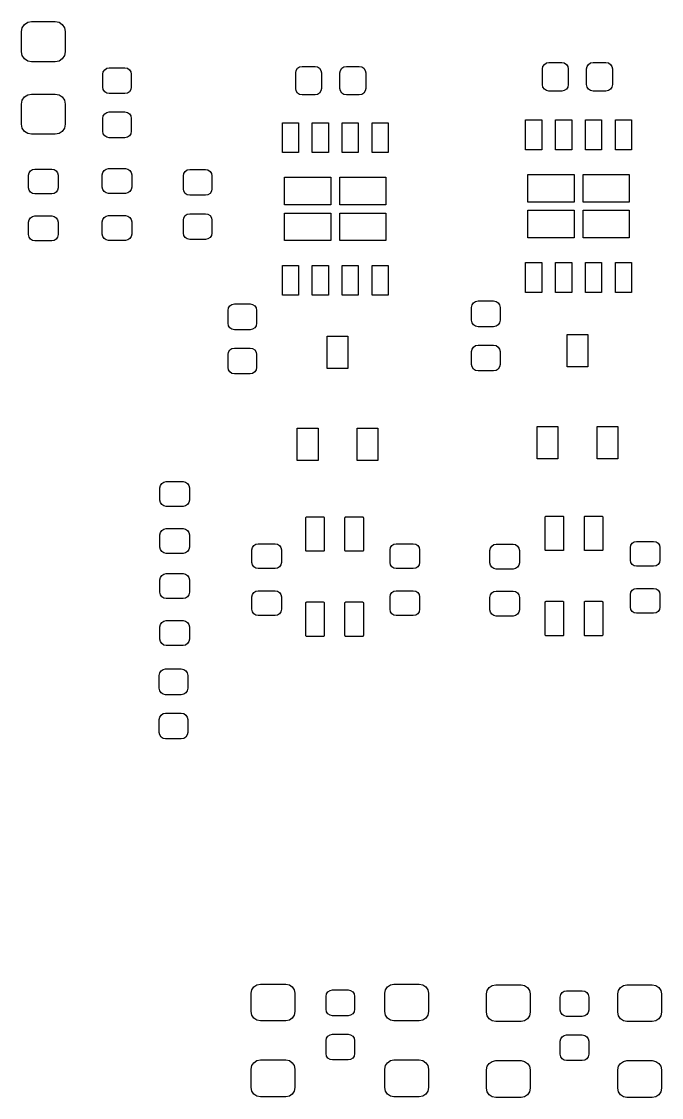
# Model space of a CAD drawing. Extents: x 107.2 to 183.3, y -143.6 to -86.3.
# Drawn here: x 108.67 to 122.58, y -113.75 to -90.38 of the extents above; entities that cross this region are included whole.
import ezdxf

# ---------------------------------------------------------------- set-up
doc = ezdxf.new("R2010")
doc.units = 0
doc.layers.add('BLACK', color=7, linetype='CONTINUOUS')

msp = doc.modelspace()

# ---------------------------------------------------------------- linework, layer by layer
at = {"layer": 'BLACK', "linetype": 'CONTINUOUS'}
for p, q in [((108.692, -90.51), (108.739, -90.4391)), ((108.739, -90.4391), (108.81, -90.3917)), ((108.81, -90.3917), (108.894, -90.375)), ((108.894, -90.375), (109.406, -90.375)), ((109.406, -90.375), (109.49, -90.3917)), ((109.49, -90.3917), (109.561, -90.4391)), ((109.561, -90.4391), (109.608, -90.51)), ((108.675, -90.5938), (108.692, -90.51)), ((108.675, -91.0312), (108.675, -90.5938)), ((109.608, -90.51), (109.625, -90.5938)), ((109.625, -90.5938), (109.625, -91.0312)), ((108.692, -91.115), (108.675, -91.0312)), ((108.739, -91.1859), (108.692, -91.115)), ((109.608, -91.115), (109.561, -91.1859)), ((109.625, -91.0312), (109.608, -91.115)), ((108.81, -91.2333), (108.739, -91.1859)), ((108.894, -91.25), (108.81, -91.2333)), ((109.406, -91.25), (108.894, -91.25)), ((109.49, -91.2333), (109.406, -91.25)), ((109.561, -91.1859), (109.49, -91.2333)), ((110.481, -91.421), (110.526, -91.3907)), ((110.526, -91.3907), (110.58, -91.38)), ((110.58, -91.38), (110.92, -91.38)), ((110.92, -91.38), (110.974, -91.3907)), ((110.974, -91.3907), (111.019, -91.421)), ((114.641, -91.4364), (114.671, -91.391)), ((114.671, -91.391), (114.716, -91.3607)), ((114.716, -91.3607), (114.77, -91.35)), ((114.77, -91.35), (115.05, -91.35)), ((115.05, -91.35), (115.104, -91.3607)), ((115.104, -91.3607), (115.149, -91.391)), ((115.149, -91.391), (115.179, -91.4364)), ((115.601, -91.4364), (115.631, -91.391)), ((115.631, -91.391), (115.676, -91.3607)), ((115.676, -91.3607), (115.73, -91.35)), ((115.73, -91.35), (116.01, -91.35)), ((116.01, -91.35), (116.064, -91.3607)), ((116.064, -91.3607), (116.109, -91.391)), ((116.109, -91.391), (116.139, -91.4364)), ((119.99, -91.405), (120.001, -91.3514)), ((120.001, -91.3514), (120.031, -91.306)), ((120.031, -91.306), (120.076, -91.2757)), ((120.076, -91.2757), (120.13, -91.265)), ((120.13, -91.265), (120.41, -91.265)), ((120.41, -91.265), (120.464, -91.2757)), ((120.464, -91.2757), (120.509, -91.306)), ((120.509, -91.306), (120.539, -91.3514)), ((120.539, -91.3514), (120.55, -91.405)), ((120.95, -91.405), (120.961, -91.3514)), ((120.961, -91.3514), (120.991, -91.306)), ((120.991, -91.306), (121.036, -91.2757)), ((121.036, -91.2757), (121.09, -91.265)), ((121.09, -91.265), (121.37, -91.265)), ((121.37, -91.265), (121.424, -91.2757)), ((121.424, -91.2757), (121.469, -91.306)), ((121.469, -91.306), (121.499, -91.3514)), ((121.499, -91.3514), (121.51, -91.405)), ((110.44, -91.52), (110.451, -91.4664)), ((110.44, -91.8), (110.44, -91.52)), ((110.451, -91.4664), (110.481, -91.421)), ((111.019, -91.421), (111.049, -91.4664)), ((111.049, -91.4664), (111.06, -91.52)), ((111.06, -91.52), (111.06, -91.8)), ((114.63, -91.49), (114.641, -91.4364)), ((114.63, -91.83), (114.63, -91.49)), ((115.179, -91.4364), (115.19, -91.49)), ((115.19, -91.49), (115.19, -91.83)), ((115.59, -91.49), (115.601, -91.4364)), ((115.59, -91.83), (115.59, -91.49)), ((116.139, -91.4364), (116.15, -91.49)), ((116.15, -91.49), (116.15, -91.83)), ((119.99, -91.745), (119.99, -91.405)), ((120.55, -91.405), (120.55, -91.745)), ((120.95, -91.745), (120.95, -91.405)), ((121.51, -91.405), (121.51, -91.745)), ((110.451, -91.8536), (110.44, -91.8)), ((110.481, -91.899), (110.451, -91.8536)), ((111.049, -91.8536), (111.019, -91.899)), ((111.06, -91.8), (111.049, -91.8536)), ((114.641, -91.8836), (114.63, -91.83)), ((115.19, -91.83), (115.179, -91.8836)), ((115.601, -91.8836), (115.59, -91.83)), ((116.15, -91.83), (116.139, -91.8836)), ((120.001, -91.7986), (119.99, -91.745)), ((120.031, -91.844), (120.001, -91.7986)), ((120.076, -91.8743), (120.031, -91.844)), ((120.509, -91.844), (120.464, -91.8743)), ((120.539, -91.7986), (120.509, -91.844)), ((120.55, -91.745), (120.539, -91.7986)), ((120.961, -91.7986), (120.95, -91.745)), ((120.991, -91.844), (120.961, -91.7986)), ((121.036, -91.8743), (120.991, -91.844)), ((121.469, -91.844), (121.424, -91.8743)), ((121.499, -91.7986), (121.469, -91.844)), ((121.51, -91.745), (121.499, -91.7986)), ((108.675, -92.1688), (108.692, -92.085)), ((108.692, -92.085), (108.739, -92.0141)), ((108.739, -92.0141), (108.81, -91.9667)), ((108.81, -91.9667), (108.894, -91.95)), ((108.894, -91.95), (109.406, -91.95)), ((109.406, -91.95), (109.49, -91.9667)), ((109.49, -91.9667), (109.561, -92.0141)), ((109.561, -92.0141), (109.608, -92.085)), ((109.608, -92.085), (109.625, -92.1688)), ((110.526, -91.9293), (110.481, -91.899)), ((110.58, -91.94), (110.526, -91.9293)), ((110.92, -91.94), (110.58, -91.94)), ((110.974, -91.9293), (110.92, -91.94)), ((111.019, -91.899), (110.974, -91.9293)), ((114.671, -91.929), (114.641, -91.8836)), ((114.716, -91.9593), (114.671, -91.929)), ((114.77, -91.97), (114.716, -91.9593)), ((115.05, -91.97), (114.77, -91.97)), ((115.104, -91.9593), (115.05, -91.97)), ((115.149, -91.929), (115.104, -91.9593)), ((115.179, -91.8836), (115.149, -91.929)), ((115.631, -91.929), (115.601, -91.8836)), ((115.676, -91.9593), (115.631, -91.929)), ((115.73, -91.97), (115.676, -91.9593)), ((116.01, -91.97), (115.73, -91.97)), ((116.064, -91.9593), (116.01, -91.97)), ((116.109, -91.929), (116.064, -91.9593)), ((116.139, -91.8836), (116.109, -91.929)), ((120.13, -91.885), (120.076, -91.8743)), ((120.41, -91.885), (120.13, -91.885)), ((120.464, -91.8743), (120.41, -91.885)), ((121.09, -91.885), (121.036, -91.8743)), ((121.37, -91.885), (121.09, -91.885)), ((121.424, -91.8743), (121.37, -91.885)), ((108.675, -92.6063), (108.675, -92.1688)), ((109.625, -92.1688), (109.625, -92.6063)), ((110.44, -92.48), (110.451, -92.4264)), ((110.44, -92.76), (110.44, -92.48)), ((110.451, -92.4264), (110.481, -92.381)), ((110.481, -92.381), (110.526, -92.3507)), ((110.526, -92.3507), (110.58, -92.34)), ((110.58, -92.34), (110.92, -92.34)), ((110.92, -92.34), (110.974, -92.3507)), ((110.974, -92.3507), (111.019, -92.381)), ((111.019, -92.381), (111.049, -92.4264)), ((111.049, -92.4264), (111.06, -92.48)), ((111.06, -92.48), (111.06, -92.76)), ((119.625, -93.1625), (119.625, -92.5125)), ((119.625, -92.5125), (119.975, -92.5125)), ((119.975, -92.5125), (119.975, -93.1625)), ((120.275, -93.1625), (120.275, -92.5125)), ((120.275, -92.5125), (120.625, -92.5125)), ((120.625, -92.5125), (120.625, -93.1625)), ((120.925, -93.1625), (120.925, -92.5125)), ((120.925, -92.5125), (121.275, -92.5125)), ((121.275, -92.5125), (121.275, -93.1625)), ((121.575, -93.1625), (121.575, -92.5125)), ((121.575, -92.5125), (121.925, -92.5125)), ((121.925, -92.5125), (121.925, -93.1625)), ((108.692, -92.69), (108.675, -92.6063)), ((108.739, -92.7609), (108.692, -92.69)), ((108.81, -92.8083), (108.739, -92.7609)), ((109.561, -92.7609), (109.49, -92.8083)), ((109.608, -92.69), (109.561, -92.7609)), ((109.625, -92.6063), (109.608, -92.69)), ((110.451, -92.8136), (110.44, -92.76)), ((111.06, -92.76), (111.049, -92.8136)), ((114.34, -93.2225), (114.34, -92.5725)), ((114.34, -92.5725), (114.69, -92.5725)), ((114.69, -92.5725), (114.69, -93.2225)), ((114.99, -93.2225), (114.99, -92.5725)), ((114.99, -92.5725), (115.34, -92.5725)), ((115.34, -92.5725), (115.34, -93.2225)), ((115.64, -93.2225), (115.64, -92.5725)), ((115.64, -92.5725), (115.99, -92.5725)), ((115.99, -92.5725), (115.99, -93.2225)), ((116.29, -93.2225), (116.29, -92.5725)), ((116.29, -92.5725), (116.64, -92.5725)), ((116.64, -92.5725), (116.64, -93.2225)), ((108.894, -92.825), (108.81, -92.8083)), ((109.406, -92.825), (108.894, -92.825)), ((109.49, -92.8083), (109.406, -92.825)), ((110.481, -92.859), (110.451, -92.8136)), ((110.526, -92.8893), (110.481, -92.859)), ((110.58, -92.9), (110.526, -92.8893)), ((110.92, -92.9), (110.58, -92.9)), ((110.974, -92.8893), (110.92, -92.9)), ((111.019, -92.859), (110.974, -92.8893)), ((111.049, -92.8136), (111.019, -92.859)), ((114.69, -93.2225), (114.34, -93.2225)), ((115.34, -93.2225), (114.99, -93.2225)), ((115.99, -93.2225), (115.64, -93.2225)), ((116.64, -93.2225), (116.29, -93.2225)), ((119.975, -93.1625), (119.625, -93.1625)), ((120.625, -93.1625), (120.275, -93.1625)), ((121.275, -93.1625), (120.925, -93.1625)), ((121.925, -93.1625), (121.575, -93.1625)), ((108.83, -93.715), (108.84, -93.6633)), ((108.83, -93.985), (108.83, -93.715)), ((108.84, -93.6633), (108.87, -93.6195)), ((108.87, -93.6195), (108.913, -93.5903)), ((108.913, -93.5903), (108.965, -93.58)), ((108.965, -93.58), (109.335, -93.58)), ((109.335, -93.58), (109.387, -93.5903)), ((109.387, -93.5903), (109.43, -93.6195)), ((109.43, -93.6195), (109.46, -93.6633)), ((109.46, -93.6633), (109.47, -93.715)), ((109.47, -93.715), (109.47, -93.985)), ((110.43, -93.705), (110.44, -93.6533)), ((110.43, -93.975), (110.43, -93.705)), ((110.44, -93.6533), (110.47, -93.6095)), ((110.47, -93.6095), (110.513, -93.5803)), ((110.513, -93.5803), (110.565, -93.57)), ((110.565, -93.57), (110.935, -93.57)), ((110.935, -93.57), (110.987, -93.5803)), ((110.987, -93.5803), (111.03, -93.6095)), ((111.03, -93.6095), (111.06, -93.6533)), ((111.06, -93.6533), (111.07, -93.705)), ((111.07, -93.705), (111.07, -93.975)), ((112.19, -93.73), (112.201, -93.6764)), ((112.19, -94.01), (112.19, -93.73)), ((112.201, -93.6764), (112.231, -93.631)), ((112.231, -93.631), (112.276, -93.6007)), ((112.276, -93.6007), (112.33, -93.59)), ((112.33, -93.59), (112.67, -93.59)), ((112.67, -93.59), (112.724, -93.6007)), ((112.724, -93.6007), (112.769, -93.631)), ((112.769, -93.631), (112.799, -93.6764)), ((112.799, -93.6764), (112.81, -93.73)), ((112.81, -93.73), (112.81, -94.01)), ((119.675, -94.3), (119.675, -93.7)), ((119.675, -93.7), (120.675, -93.7)), ((120.675, -93.7), (120.675, -94.3)), ((120.875, -94.3), (120.875, -93.7)), ((120.875, -93.7), (121.875, -93.7)), ((121.875, -93.7), (121.875, -94.3)), ((114.39, -94.36), (114.39, -93.76)), ((114.39, -93.76), (115.39, -93.76)), ((115.39, -93.76), (115.39, -94.36)), ((115.59, -94.36), (115.59, -93.76)), ((115.59, -93.76), (116.59, -93.76)), ((116.59, -93.76), (116.59, -94.36)), ((108.84, -94.0367), (108.83, -93.985)), ((108.87, -94.0805), (108.84, -94.0367)), ((108.913, -94.1097), (108.87, -94.0805)), ((108.965, -94.12), (108.913, -94.1097)), ((109.335, -94.12), (108.965, -94.12)), ((109.387, -94.1097), (109.335, -94.12)), ((109.43, -94.0805), (109.387, -94.1097)), ((109.46, -94.0367), (109.43, -94.0805)), ((109.47, -93.985), (109.46, -94.0367)), ((110.44, -94.0267), (110.43, -93.975)), ((110.47, -94.0705), (110.44, -94.0267)), ((110.513, -94.0997), (110.47, -94.0705)), ((110.565, -94.11), (110.513, -94.0997)), ((110.935, -94.11), (110.565, -94.11)), ((110.987, -94.0997), (110.935, -94.11)), ((111.03, -94.0705), (110.987, -94.0997)), ((111.06, -94.0267), (111.03, -94.0705)), ((111.07, -93.975), (111.06, -94.0267)), ((112.201, -94.0636), (112.19, -94.01)), ((112.231, -94.109), (112.201, -94.0636)), ((112.276, -94.1393), (112.231, -94.109)), ((112.33, -94.15), (112.276, -94.1393)), ((112.67, -94.15), (112.33, -94.15)), ((112.724, -94.1393), (112.67, -94.15)), ((112.769, -94.109), (112.724, -94.1393)), ((112.799, -94.0636), (112.769, -94.109)), ((112.81, -94.01), (112.799, -94.0636)), ((115.39, -94.36), (114.39, -94.36)), ((116.59, -94.36), (115.59, -94.36)), ((120.675, -94.3), (119.675, -94.3)), ((121.875, -94.3), (120.875, -94.3)), ((108.84, -94.6833), (108.87, -94.6395)), ((108.87, -94.6395), (108.913, -94.6103)), ((108.913, -94.6103), (108.965, -94.6)), ((108.965, -94.6), (109.335, -94.6)), ((109.335, -94.6), (109.387, -94.6103)), ((109.387, -94.6103), (109.43, -94.6395)), ((109.43, -94.6395), (109.46, -94.6833)), ((110.44, -94.6733), (110.47, -94.6295)), ((110.47, -94.6295), (110.513, -94.6003)), ((110.513, -94.6003), (110.565, -94.59)), ((110.565, -94.59), (110.935, -94.59)), ((110.935, -94.59), (110.987, -94.6003)), ((110.987, -94.6003), (111.03, -94.6295)), ((111.03, -94.6295), (111.06, -94.6733)), ((112.19, -94.69), (112.201, -94.6364)), ((112.201, -94.6364), (112.231, -94.591)), ((112.231, -94.591), (112.276, -94.5607)), ((112.276, -94.5607), (112.33, -94.55)), ((112.33, -94.55), (112.67, -94.55)), ((112.67, -94.55), (112.724, -94.5607)), ((112.724, -94.5607), (112.769, -94.591)), ((112.769, -94.591), (112.799, -94.6364)), ((112.799, -94.6364), (112.81, -94.69)), ((114.39, -95.135), (114.39, -94.535)), ((114.39, -94.535), (115.39, -94.535)), ((115.39, -94.535), (115.39, -95.135)), ((115.59, -95.135), (115.59, -94.535)), ((115.59, -94.535), (116.59, -94.535)), ((116.59, -94.535), (116.59, -95.135)), ((119.675, -95.075), (119.675, -94.475)), ((119.675, -94.475), (120.675, -94.475)), ((120.675, -94.475), (120.675, -95.075)), ((120.875, -95.075), (120.875, -94.475)), ((120.875, -94.475), (121.875, -94.475)), ((121.875, -94.475), (121.875, -95.075)), ((108.83, -94.735), (108.84, -94.6833)), ((108.83, -95.005), (108.83, -94.735)), ((109.46, -94.6833), (109.47, -94.735)), ((109.47, -94.735), (109.47, -95.005)), ((110.43, -94.725), (110.44, -94.6733)), ((110.43, -94.995), (110.43, -94.725)), ((111.06, -94.6733), (111.07, -94.725)), ((111.07, -94.725), (111.07, -94.995)), ((112.19, -94.97), (112.19, -94.69)), ((112.81, -94.69), (112.81, -94.97)), ((108.84, -95.0567), (108.83, -95.005)), ((108.87, -95.1005), (108.84, -95.0567)), ((108.913, -95.1297), (108.87, -95.1005)), ((108.965, -95.14), (108.913, -95.1297)), ((109.387, -95.1297), (109.335, -95.14)), ((109.43, -95.1005), (109.387, -95.1297)), ((109.46, -95.0567), (109.43, -95.1005)), ((109.47, -95.005), (109.46, -95.0567)), ((110.44, -95.0467), (110.43, -94.995)), ((110.47, -95.0905), (110.44, -95.0467)), ((110.513, -95.1197), (110.47, -95.0905)), ((110.565, -95.13), (110.513, -95.1197)), ((110.935, -95.13), (110.565, -95.13)), ((110.987, -95.1197), (110.935, -95.13)), ((111.03, -95.0905), (110.987, -95.1197)), ((111.06, -95.0467), (111.03, -95.0905)), ((111.07, -94.995), (111.06, -95.0467)), ((112.201, -95.0236), (112.19, -94.97)), ((112.231, -95.069), (112.201, -95.0236)), ((112.276, -95.0993), (112.231, -95.069)), ((112.33, -95.11), (112.276, -95.0993)), ((112.67, -95.11), (112.33, -95.11)), ((112.724, -95.0993), (112.67, -95.11)), ((112.769, -95.069), (112.724, -95.0993)), ((112.799, -95.0236), (112.769, -95.069)), ((112.81, -94.97), (112.799, -95.0236)), ((115.39, -95.135), (114.39, -95.135)), ((116.59, -95.135), (115.59, -95.135)), ((120.675, -95.075), (119.675, -95.075)), ((121.875, -95.075), (120.875, -95.075)), ((109.335, -95.14), (108.965, -95.14)), ((114.34, -96.3225), (114.34, -95.6725)), ((114.34, -95.6725), (114.69, -95.6725)), ((114.69, -95.6725), (114.69, -96.3225)), ((114.99, -96.3225), (114.99, -95.6725)), ((114.99, -95.6725), (115.34, -95.6725)), ((115.34, -95.6725), (115.34, -96.3225)), ((115.64, -96.3225), (115.64, -95.6725)), ((115.64, -95.6725), (115.99, -95.6725)), ((115.99, -95.6725), (115.99, -96.3225)), ((116.29, -96.3225), (116.29, -95.6725)), ((116.29, -95.6725), (116.64, -95.6725)), ((116.64, -95.6725), (116.64, -96.3225)), ((119.625, -96.2625), (119.625, -95.6125)), ((119.625, -95.6125), (119.975, -95.6125)), ((119.975, -95.6125), (119.975, -96.2625)), ((120.275, -96.2625), (120.275, -95.6125)), ((120.275, -95.6125), (120.625, -95.6125)), ((120.625, -95.6125), (120.625, -96.2625)), ((120.925, -96.2625), (120.925, -95.6125)), ((120.925, -95.6125), (121.275, -95.6125)), ((121.275, -95.6125), (121.275, -96.2625)), ((121.575, -96.2625), (121.575, -95.6125)), ((121.575, -95.6125), (121.925, -95.6125)), ((121.925, -95.6125), (121.925, -96.2625)), ((119.975, -96.2625), (119.625, -96.2625)), ((120.625, -96.2625), (120.275, -96.2625)), ((121.275, -96.2625), (120.925, -96.2625)), ((121.925, -96.2625), (121.575, -96.2625)), ((113.201, -96.551), (113.246, -96.5207)), ((113.246, -96.5207), (113.3, -96.51)), ((113.3, -96.51), (113.64, -96.51)), ((113.64, -96.51), (113.694, -96.5207)), ((113.694, -96.5207), (113.739, -96.551)), ((114.69, -96.3225), (114.34, -96.3225)), ((115.34, -96.3225), (114.99, -96.3225)), ((115.99, -96.3225), (115.64, -96.3225)), ((116.64, -96.3225), (116.29, -96.3225)), ((118.45, -96.585), (118.461, -96.5314)), ((118.461, -96.5314), (118.491, -96.486)), ((118.491, -96.486), (118.536, -96.4557)), ((118.536, -96.4557), (118.59, -96.445)), ((118.59, -96.445), (118.93, -96.445)), ((118.93, -96.445), (118.984, -96.4557)), ((118.984, -96.4557), (119.029, -96.486)), ((119.029, -96.486), (119.059, -96.5314)), ((119.059, -96.5314), (119.07, -96.585)), ((113.16, -96.65), (113.171, -96.5964)), ((113.16, -96.93), (113.16, -96.65)), ((113.171, -96.5964), (113.201, -96.551)), ((113.739, -96.551), (113.769, -96.5964)), ((113.769, -96.5964), (113.78, -96.65)), ((113.78, -96.65), (113.78, -96.93)), ((118.45, -96.865), (118.45, -96.585)), ((119.07, -96.585), (119.07, -96.865)), ((113.171, -96.9836), (113.16, -96.93)), ((113.201, -97.029), (113.171, -96.9836)), ((113.769, -96.9836), (113.739, -97.029)), ((113.78, -96.93), (113.769, -96.9836)), ((118.461, -96.9186), (118.45, -96.865)), ((118.491, -96.964), (118.461, -96.9186)), ((118.536, -96.9943), (118.491, -96.964)), ((118.59, -97.005), (118.536, -96.9943)), ((118.93, -97.005), (118.59, -97.005)), ((118.984, -96.9943), (118.93, -97.005)), ((119.029, -96.964), (118.984, -96.9943)), ((119.059, -96.9186), (119.029, -96.964)), ((119.07, -96.865), (119.059, -96.9186)), ((113.246, -97.0593), (113.201, -97.029)), ((113.3, -97.07), (113.246, -97.0593)), ((113.64, -97.07), (113.3, -97.07)), ((113.694, -97.0593), (113.64, -97.07)), ((113.739, -97.029), (113.694, -97.0593)), ((115.315, -97.91), (115.315, -97.21)), ((115.315, -97.21), (115.765, -97.21)), ((115.765, -97.21), (115.765, -97.91)), ((120.525, -97.875), (120.525, -97.175)), ((120.525, -97.175), (120.975, -97.175)), ((120.975, -97.175), (120.975, -97.875)), ((113.246, -97.4807), (113.3, -97.47)), ((113.3, -97.47), (113.64, -97.47)), ((113.64, -97.47), (113.694, -97.4807)), ((118.461, -97.4914), (118.491, -97.446)), ((118.491, -97.446), (118.536, -97.4157)), ((118.536, -97.4157), (118.59, -97.405)), ((118.59, -97.405), (118.93, -97.405)), ((118.93, -97.405), (118.984, -97.4157)), ((118.984, -97.4157), (119.029, -97.446)), ((119.029, -97.446), (119.059, -97.4914)), ((113.16, -97.61), (113.171, -97.5564)), ((113.16, -97.89), (113.16, -97.61)), ((113.171, -97.5564), (113.201, -97.511)), ((113.201, -97.511), (113.246, -97.4807)), ((113.694, -97.4807), (113.739, -97.511)), ((113.739, -97.511), (113.769, -97.5564)), ((113.769, -97.5564), (113.78, -97.61)), ((113.78, -97.61), (113.78, -97.89)), ((118.45, -97.545), (118.461, -97.4914)), ((118.45, -97.825), (118.45, -97.545)), ((119.059, -97.4914), (119.07, -97.545)), ((119.07, -97.545), (119.07, -97.825)), ((113.171, -97.9436), (113.16, -97.89)), ((113.78, -97.89), (113.769, -97.9436)), ((115.765, -97.91), (115.315, -97.91)), ((118.461, -97.8786), (118.45, -97.825)), ((118.491, -97.924), (118.461, -97.8786)), ((118.536, -97.9543), (118.491, -97.924)), ((119.029, -97.924), (118.984, -97.9543)), ((119.059, -97.8786), (119.029, -97.924)), ((119.07, -97.825), (119.059, -97.8786)), ((120.975, -97.875), (120.525, -97.875)), ((113.201, -97.989), (113.171, -97.9436)), ((113.246, -98.0193), (113.201, -97.989)), ((113.3, -98.03), (113.246, -98.0193)), ((113.64, -98.03), (113.3, -98.03)), ((113.694, -98.0193), (113.64, -98.03)), ((113.739, -97.989), (113.694, -98.0193)), ((113.769, -97.9436), (113.739, -97.989)), ((118.59, -97.965), (118.536, -97.9543)), ((118.93, -97.965), (118.59, -97.965)), ((118.984, -97.9543), (118.93, -97.965)), ((114.665, -99.91), (114.665, -99.21)), ((114.665, -99.21), (115.115, -99.21)), ((115.115, -99.21), (115.115, -99.91)), ((115.965, -99.91), (115.965, -99.21)), ((115.965, -99.21), (116.415, -99.21)), ((116.415, -99.21), (116.415, -99.91)), ((119.875, -99.875), (119.875, -99.175)), ((119.875, -99.175), (120.325, -99.175)), ((120.325, -99.175), (120.325, -99.875)), ((121.175, -99.875), (121.175, -99.175)), ((121.175, -99.175), (121.625, -99.175)), ((121.625, -99.175), (121.625, -99.875)), ((115.115, -99.91), (114.665, -99.91)), ((116.415, -99.91), (115.965, -99.91)), ((120.325, -99.875), (119.875, -99.875)), ((121.625, -99.875), (121.175, -99.875)), ((111.68, -100.505), (111.69, -100.453)), ((111.68, -100.775), (111.68, -100.505)), ((111.69, -100.453), (111.72, -100.41)), ((111.72, -100.41), (111.763, -100.38)), ((111.763, -100.38), (111.815, -100.37)), ((111.815, -100.37), (112.185, -100.37)), ((112.185, -100.37), (112.237, -100.38)), ((112.237, -100.38), (112.28, -100.41)), ((112.28, -100.41), (112.31, -100.453)), ((112.31, -100.453), (112.32, -100.505)), ((112.32, -100.505), (112.32, -100.775)), ((111.69, -100.827), (111.68, -100.775)), ((111.72, -100.87), (111.69, -100.827)), ((111.763, -100.9), (111.72, -100.87)), ((111.815, -100.91), (111.763, -100.9)), ((112.185, -100.91), (111.815, -100.91)), ((112.237, -100.9), (112.185, -100.91)), ((112.28, -100.87), (112.237, -100.9)), ((112.31, -100.827), (112.28, -100.87)), ((112.32, -100.775), (112.31, -100.827)), ((114.85, -101.155), (114.852, -101.147)), ((114.85, -101.865), (114.85, -101.155)), ((114.852, -101.147), (114.856, -101.141)), ((114.856, -101.141), (114.862, -101.137)), ((114.862, -101.137), (114.87, -101.135)), ((114.87, -101.135), (115.23, -101.135)), ((115.23, -101.135), (115.238, -101.137)), ((115.238, -101.137), (115.244, -101.141)), ((115.244, -101.141), (115.248, -101.147)), ((115.248, -101.147), (115.25, -101.155)), ((115.25, -101.155), (115.25, -101.865)), ((115.7, -101.155), (115.702, -101.147)), ((115.7, -101.865), (115.7, -101.155)), ((115.702, -101.147), (115.706, -101.141)), ((115.706, -101.141), (115.712, -101.137)), ((115.712, -101.137), (115.72, -101.135)), ((115.72, -101.135), (116.08, -101.135)), ((116.08, -101.135), (116.088, -101.137)), ((116.088, -101.137), (116.094, -101.141)), ((116.094, -101.141), (116.098, -101.147)), ((116.098, -101.147), (116.1, -101.155)), ((116.1, -101.155), (116.1, -101.865)), ((120.05, -101.14), (120.052, -101.132)), ((120.05, -101.85), (120.05, -101.14)), ((120.052, -101.132), (120.056, -101.126)), ((120.056, -101.126), (120.062, -101.122)), ((120.062, -101.122), (120.07, -101.12)), ((120.07, -101.12), (120.43, -101.12)), ((120.43, -101.12), (120.438, -101.122)), ((120.438, -101.122), (120.444, -101.126)), ((120.444, -101.126), (120.448, -101.132)), ((120.448, -101.132), (120.45, -101.14)), ((120.45, -101.14), (120.45, -101.85)), ((120.9, -101.14), (120.902, -101.132)), ((120.9, -101.85), (120.9, -101.14)), ((120.902, -101.132), (120.906, -101.126)), ((120.906, -101.126), (120.912, -101.122)), ((120.912, -101.122), (120.92, -101.12)), ((120.92, -101.12), (121.28, -101.12)), ((121.28, -101.12), (121.288, -101.122)), ((121.288, -101.122), (121.294, -101.126)), ((121.294, -101.126), (121.298, -101.132)), ((121.298, -101.132), (121.3, -101.14)), ((121.3, -101.14), (121.3, -101.85)), ((111.69, -101.473), (111.72, -101.43)), ((111.72, -101.43), (111.763, -101.4)), ((111.763, -101.4), (111.815, -101.39)), ((111.815, -101.39), (112.185, -101.39)), ((112.185, -101.39), (112.237, -101.4)), ((112.237, -101.4), (112.28, -101.43)), ((112.28, -101.43), (112.31, -101.473)), ((111.68, -101.525), (111.69, -101.473)), ((111.68, -101.795), (111.68, -101.525)), ((112.31, -101.473), (112.32, -101.525)), ((112.32, -101.525), (112.32, -101.795)), ((121.94, -101.71), (121.983, -101.68)), ((121.983, -101.68), (122.035, -101.67)), ((122.035, -101.67), (122.405, -101.67)), ((122.405, -101.67), (122.457, -101.68)), ((122.457, -101.68), (122.5, -101.71)), ((111.69, -101.847), (111.68, -101.795)), ((111.72, -101.89), (111.69, -101.847)), ((111.763, -101.92), (111.72, -101.89)), ((112.28, -101.89), (112.237, -101.92)), ((112.31, -101.847), (112.28, -101.89)), ((112.32, -101.795), (112.31, -101.847)), ((113.68, -101.855), (113.69, -101.803)), ((113.68, -102.125), (113.68, -101.855)), ((113.69, -101.803), (113.72, -101.76)), ((113.72, -101.76), (113.763, -101.73)), ((113.763, -101.73), (113.815, -101.72)), ((113.815, -101.72), (114.185, -101.72)), ((114.185, -101.72), (114.237, -101.73)), ((114.237, -101.73), (114.28, -101.76)), ((114.28, -101.76), (114.31, -101.803)), ((114.31, -101.803), (114.32, -101.855)), ((114.32, -101.855), (114.32, -102.125)), ((114.852, -101.873), (114.85, -101.865)), ((114.856, -101.879), (114.852, -101.873)), ((114.862, -101.883), (114.856, -101.879)), ((114.87, -101.885), (114.862, -101.883)), ((115.23, -101.885), (114.87, -101.885)), ((115.238, -101.883), (115.23, -101.885)), ((115.244, -101.879), (115.238, -101.883)), ((115.248, -101.873), (115.244, -101.879)), ((115.25, -101.865), (115.248, -101.873)), ((115.702, -101.873), (115.7, -101.865)), ((115.706, -101.879), (115.702, -101.873)), ((115.712, -101.883), (115.706, -101.879)), ((115.72, -101.885), (115.712, -101.883)), ((116.08, -101.885), (115.72, -101.885)), ((116.088, -101.883), (116.08, -101.885)), ((116.094, -101.879), (116.088, -101.883)), ((116.098, -101.873), (116.094, -101.879)), ((116.1, -101.865), (116.098, -101.873)), ((116.68, -101.855), (116.69, -101.803)), ((116.68, -102.125), (116.68, -101.855)), ((116.69, -101.803), (116.72, -101.76)), ((116.72, -101.76), (116.763, -101.73)), ((116.763, -101.73), (116.815, -101.72)), ((116.815, -101.72), (117.185, -101.72)), ((117.185, -101.72), (117.237, -101.73)), ((117.237, -101.73), (117.28, -101.76)), ((117.28, -101.76), (117.31, -101.803)), ((117.31, -101.803), (117.32, -101.855)), ((117.32, -101.855), (117.32, -102.125)), ((118.85, -101.865), (118.86, -101.813)), ((118.85, -102.135), (118.85, -101.865)), ((118.86, -101.813), (118.89, -101.77)), ((118.89, -101.77), (118.933, -101.74)), ((118.933, -101.74), (118.985, -101.73)), ((118.985, -101.73), (119.355, -101.73)), ((119.355, -101.73), (119.407, -101.74)), ((119.407, -101.74), (119.45, -101.77)), ((119.45, -101.77), (119.48, -101.813)), ((119.48, -101.813), (119.49, -101.865)), ((119.49, -101.865), (119.49, -102.135)), ((120.052, -101.858), (120.05, -101.85)), ((120.056, -101.864), (120.052, -101.858)), ((120.062, -101.868), (120.056, -101.864)), ((120.07, -101.87), (120.062, -101.868)), ((120.43, -101.87), (120.07, -101.87)), ((120.438, -101.868), (120.43, -101.87)), ((120.444, -101.864), (120.438, -101.868)), ((120.448, -101.858), (120.444, -101.864)), ((120.45, -101.85), (120.448, -101.858)), ((120.902, -101.858), (120.9, -101.85)), ((120.906, -101.864), (120.902, -101.858)), ((120.912, -101.868), (120.906, -101.864)), ((120.92, -101.87), (120.912, -101.868)), ((121.28, -101.87), (120.92, -101.87)), ((121.288, -101.868), (121.28, -101.87)), ((121.294, -101.864), (121.288, -101.868)), ((121.298, -101.858), (121.294, -101.864)), ((121.3, -101.85), (121.298, -101.858)), ((121.9, -101.805), (121.91, -101.753)), ((121.9, -102.075), (121.9, -101.805)), ((121.91, -101.753), (121.94, -101.71)), ((122.5, -101.71), (122.53, -101.753)), ((122.53, -101.753), (122.54, -101.805)), ((122.54, -101.805), (122.54, -102.075)), ((111.815, -101.93), (111.763, -101.92)), ((112.185, -101.93), (111.815, -101.93)), ((112.237, -101.92), (112.185, -101.93)), ((113.69, -102.177), (113.68, -102.125)), ((114.32, -102.125), (114.31, -102.177)), ((116.69, -102.177), (116.68, -102.125)), ((117.32, -102.125), (117.31, -102.177)), ((118.86, -102.187), (118.85, -102.135)), ((119.49, -102.135), (119.48, -102.187)), ((121.91, -102.127), (121.9, -102.075)), ((121.94, -102.17), (121.91, -102.127)), ((122.53, -102.127), (122.5, -102.17)), ((122.54, -102.075), (122.53, -102.127)), ((111.72, -102.41), (111.763, -102.38)), ((111.763, -102.38), (111.815, -102.37)), ((111.815, -102.37), (112.185, -102.37)), ((112.185, -102.37), (112.237, -102.38)), ((112.237, -102.38), (112.28, -102.41)), ((113.72, -102.22), (113.69, -102.177)), ((113.763, -102.25), (113.72, -102.22)), ((113.815, -102.26), (113.763, -102.25)), ((114.185, -102.26), (113.815, -102.26)), ((114.237, -102.25), (114.185, -102.26)), ((114.28, -102.22), (114.237, -102.25)), ((114.31, -102.177), (114.28, -102.22)), ((116.72, -102.22), (116.69, -102.177)), ((116.763, -102.25), (116.72, -102.22)), ((116.815, -102.26), (116.763, -102.25)), ((117.185, -102.26), (116.815, -102.26)), ((117.237, -102.25), (117.185, -102.26)), ((117.28, -102.22), (117.237, -102.25)), ((117.31, -102.177), (117.28, -102.22)), ((118.89, -102.23), (118.86, -102.187)), ((118.933, -102.26), (118.89, -102.23)), ((118.985, -102.27), (118.933, -102.26)), ((119.355, -102.27), (118.985, -102.27)), ((119.407, -102.26), (119.355, -102.27)), ((119.45, -102.23), (119.407, -102.26)), ((119.48, -102.187), (119.45, -102.23)), ((121.983, -102.2), (121.94, -102.17)), ((122.035, -102.21), (121.983, -102.2)), ((122.405, -102.21), (122.035, -102.21)), ((122.457, -102.2), (122.405, -102.21)), ((122.5, -102.17), (122.457, -102.2)), ((111.68, -102.505), (111.69, -102.453)), ((111.68, -102.775), (111.68, -102.505)), ((111.69, -102.453), (111.72, -102.41)), ((112.28, -102.41), (112.31, -102.453)), ((112.31, -102.453), (112.32, -102.505)), ((112.32, -102.505), (112.32, -102.775)), ((111.69, -102.827), (111.68, -102.775)), ((111.72, -102.87), (111.69, -102.827)), ((112.31, -102.827), (112.28, -102.87)), ((112.32, -102.775), (112.31, -102.827)), ((113.68, -102.875), (113.69, -102.823)), ((113.69, -102.823), (113.72, -102.78)), ((113.72, -102.78), (113.763, -102.75)), ((113.763, -102.75), (113.815, -102.74)), ((113.815, -102.74), (114.185, -102.74)), ((114.185, -102.74), (114.237, -102.75)), ((114.237, -102.75), (114.28, -102.78)), ((114.28, -102.78), (114.31, -102.823)), ((114.31, -102.823), (114.32, -102.875)), ((116.68, -102.875), (116.69, -102.823)), ((116.69, -102.823), (116.72, -102.78)), ((116.72, -102.78), (116.763, -102.75)), ((116.763, -102.75), (116.815, -102.74)), ((116.815, -102.74), (117.185, -102.74)), ((117.185, -102.74), (117.237, -102.75)), ((117.237, -102.75), (117.28, -102.78)), ((117.28, -102.78), (117.31, -102.823)), ((117.31, -102.823), (117.32, -102.875)), ((118.85, -102.885), (118.86, -102.833)), ((118.86, -102.833), (118.89, -102.79)), ((118.89, -102.79), (118.933, -102.76)), ((118.933, -102.76), (118.985, -102.75)), ((118.985, -102.75), (119.355, -102.75)), ((119.355, -102.75), (119.407, -102.76)), ((119.407, -102.76), (119.45, -102.79)), ((119.45, -102.79), (119.48, -102.833)), ((119.48, -102.833), (119.49, -102.885)), ((121.9, -102.825), (121.91, -102.773)), ((121.9, -103.095), (121.9, -102.825)), ((121.91, -102.773), (121.94, -102.73)), ((121.94, -102.73), (121.983, -102.7)), ((121.983, -102.7), (122.035, -102.69)), ((122.035, -102.69), (122.405, -102.69)), ((122.405, -102.69), (122.457, -102.7)), ((122.457, -102.7), (122.5, -102.73)), ((122.5, -102.73), (122.53, -102.773)), ((122.53, -102.773), (122.54, -102.825)), ((122.54, -102.825), (122.54, -103.095)), ((111.763, -102.9), (111.72, -102.87)), ((111.815, -102.91), (111.763, -102.9)), ((112.185, -102.91), (111.815, -102.91)), ((112.237, -102.9), (112.185, -102.91)), ((112.28, -102.87), (112.237, -102.9)), ((113.68, -103.145), (113.68, -102.875)), ((114.32, -102.875), (114.32, -103.145)), ((114.85, -103.005), (114.852, -102.997)), ((114.85, -103.715), (114.85, -103.005)), ((114.852, -102.997), (114.856, -102.991)), ((114.856, -102.991), (114.862, -102.987)), ((114.862, -102.987), (114.87, -102.985)), ((114.87, -102.985), (115.23, -102.985)), ((115.23, -102.985), (115.238, -102.987)), ((115.238, -102.987), (115.244, -102.991)), ((115.244, -102.991), (115.248, -102.997)), ((115.248, -102.997), (115.25, -103.005)), ((115.25, -103.005), (115.25, -103.715)), ((115.7, -103.005), (115.702, -102.997)), ((115.7, -103.715), (115.7, -103.005)), ((115.702, -102.997), (115.706, -102.991)), ((115.706, -102.991), (115.712, -102.987)), ((115.712, -102.987), (115.72, -102.985)), ((115.72, -102.985), (116.08, -102.985)), ((116.08, -102.985), (116.088, -102.987)), ((116.088, -102.987), (116.094, -102.991)), ((116.094, -102.991), (116.098, -102.997)), ((116.098, -102.997), (116.1, -103.005)), ((116.1, -103.005), (116.1, -103.715)), ((116.68, -103.145), (116.68, -102.875)), ((117.32, -102.875), (117.32, -103.145)), ((118.85, -103.155), (118.85, -102.885)), ((119.49, -102.885), (119.49, -103.155)), ((120.05, -102.99), (120.052, -102.982)), ((120.05, -103.7), (120.05, -102.99)), ((120.052, -102.982), (120.056, -102.976)), ((120.056, -102.976), (120.062, -102.972)), ((120.062, -102.972), (120.07, -102.97)), ((120.07, -102.97), (120.43, -102.97)), ((120.43, -102.97), (120.438, -102.972)), ((120.438, -102.972), (120.444, -102.976)), ((120.444, -102.976), (120.448, -102.982)), ((120.448, -102.982), (120.45, -102.99)), ((120.45, -102.99), (120.45, -103.7)), ((120.9, -102.99), (120.902, -102.982)), ((120.9, -103.7), (120.9, -102.99)), ((120.902, -102.982), (120.906, -102.976)), ((120.906, -102.976), (120.912, -102.972)), ((120.912, -102.972), (120.92, -102.97)), ((120.92, -102.97), (121.28, -102.97)), ((121.28, -102.97), (121.288, -102.972)), ((121.288, -102.972), (121.294, -102.976)), ((121.294, -102.976), (121.298, -102.982)), ((121.298, -102.982), (121.3, -102.99)), ((121.3, -102.99), (121.3, -103.7)), ((113.69, -103.197), (113.68, -103.145)), ((113.72, -103.24), (113.69, -103.197)), ((113.763, -103.27), (113.72, -103.24)), ((113.815, -103.28), (113.763, -103.27)), ((114.185, -103.28), (113.815, -103.28)), ((114.237, -103.27), (114.185, -103.28)), ((114.28, -103.24), (114.237, -103.27)), ((114.31, -103.197), (114.28, -103.24)), ((114.32, -103.145), (114.31, -103.197)), ((116.69, -103.197), (116.68, -103.145)), ((116.72, -103.24), (116.69, -103.197)), ((116.763, -103.27), (116.72, -103.24)), ((116.815, -103.28), (116.763, -103.27)), ((117.185, -103.28), (116.815, -103.28)), ((117.237, -103.27), (117.185, -103.28)), ((117.28, -103.24), (117.237, -103.27)), ((117.31, -103.197), (117.28, -103.24)), ((117.32, -103.145), (117.31, -103.197)), ((118.86, -103.207), (118.85, -103.155)), ((118.89, -103.25), (118.86, -103.207)), ((118.933, -103.28), (118.89, -103.25)), ((118.985, -103.29), (118.933, -103.28)), ((119.355, -103.29), (118.985, -103.29)), ((119.407, -103.28), (119.355, -103.29)), ((119.45, -103.25), (119.407, -103.28)), ((119.48, -103.207), (119.45, -103.25)), ((119.49, -103.155), (119.48, -103.207)), ((121.91, -103.147), (121.9, -103.095)), ((121.94, -103.19), (121.91, -103.147)), ((121.983, -103.22), (121.94, -103.19)), ((122.035, -103.23), (121.983, -103.22)), ((122.405, -103.23), (122.035, -103.23)), ((122.457, -103.22), (122.405, -103.23)), ((122.5, -103.19), (122.457, -103.22)), ((122.53, -103.147), (122.5, -103.19)), ((122.54, -103.095), (122.53, -103.147)), ((111.68, -103.525), (111.69, -103.473)), ((111.68, -103.795), (111.68, -103.525)), ((111.69, -103.473), (111.72, -103.43)), ((111.72, -103.43), (111.763, -103.4)), ((111.763, -103.4), (111.815, -103.39)), ((111.815, -103.39), (112.185, -103.39)), ((112.185, -103.39), (112.237, -103.4)), ((112.237, -103.4), (112.28, -103.43)), ((112.28, -103.43), (112.31, -103.473)), ((112.31, -103.473), (112.32, -103.525)), ((112.32, -103.525), (112.32, -103.795)), ((114.852, -103.723), (114.85, -103.715)), ((114.856, -103.729), (114.852, -103.723)), ((114.862, -103.733), (114.856, -103.729)), ((114.87, -103.735), (114.862, -103.733)), ((115.23, -103.735), (114.87, -103.735)), ((115.238, -103.733), (115.23, -103.735)), ((115.244, -103.729), (115.238, -103.733)), ((115.248, -103.723), (115.244, -103.729)), ((115.25, -103.715), (115.248, -103.723)), ((115.702, -103.723), (115.7, -103.715)), ((115.706, -103.729), (115.702, -103.723)), ((115.712, -103.733), (115.706, -103.729)), ((115.72, -103.735), (115.712, -103.733)), ((116.08, -103.735), (115.72, -103.735)), ((116.088, -103.733), (116.08, -103.735)), ((116.094, -103.729), (116.088, -103.733)), ((116.098, -103.723), (116.094, -103.729)), ((116.1, -103.715), (116.098, -103.723)), ((120.052, -103.708), (120.05, -103.7)), ((120.056, -103.714), (120.052, -103.708)), ((120.062, -103.718), (120.056, -103.714)), ((120.07, -103.72), (120.062, -103.718)), ((120.43, -103.72), (120.07, -103.72)), ((120.438, -103.718), (120.43, -103.72)), ((120.444, -103.714), (120.438, -103.718)), ((120.448, -103.708), (120.444, -103.714)), ((120.45, -103.7), (120.448, -103.708)), ((120.902, -103.708), (120.9, -103.7)), ((120.906, -103.714), (120.902, -103.708)), ((120.912, -103.718), (120.906, -103.714)), ((120.92, -103.72), (120.912, -103.718)), ((121.28, -103.72), (120.92, -103.72)), ((121.288, -103.718), (121.28, -103.72)), ((121.294, -103.714), (121.288, -103.718)), ((121.298, -103.708), (121.294, -103.714)), ((121.3, -103.7), (121.298, -103.708)), ((111.69, -103.847), (111.68, -103.795)), ((111.72, -103.89), (111.69, -103.847)), ((111.763, -103.92), (111.72, -103.89)), ((111.815, -103.93), (111.763, -103.92)), ((112.185, -103.93), (111.815, -103.93)), ((112.237, -103.92), (112.185, -103.93)), ((112.28, -103.89), (112.237, -103.92)), ((112.31, -103.847), (112.28, -103.89)), ((112.32, -103.795), (112.31, -103.847)), ((111.676, -104.526), (111.706, -104.481)), ((111.706, -104.481), (111.751, -104.451)), ((111.751, -104.451), (111.805, -104.44)), ((111.805, -104.44), (112.145, -104.44)), ((112.145, -104.44), (112.199, -104.451)), ((112.199, -104.451), (112.244, -104.481)), ((112.244, -104.481), (112.274, -104.526)), ((111.665, -104.58), (111.676, -104.526)), ((111.665, -104.86), (111.665, -104.58)), ((112.274, -104.526), (112.285, -104.58)), ((112.285, -104.58), (112.285, -104.86)), ((111.676, -104.914), (111.665, -104.86)), ((111.706, -104.959), (111.676, -104.914)), ((112.274, -104.914), (112.244, -104.959)), ((112.285, -104.86), (112.274, -104.914)), ((111.751, -104.989), (111.706, -104.959)), ((111.805, -105), (111.751, -104.989)), ((112.145, -105), (111.805, -105)), ((112.199, -104.989), (112.145, -105)), ((112.244, -104.959), (112.199, -104.989)), ((111.706, -105.441), (111.751, -105.411)), ((111.751, -105.411), (111.805, -105.4)), ((111.805, -105.4), (112.145, -105.4)), ((112.145, -105.4), (112.199, -105.411)), ((112.199, -105.411), (112.244, -105.441)), ((111.665, -105.54), (111.676, -105.486)), ((111.665, -105.82), (111.665, -105.54)), ((111.676, -105.486), (111.706, -105.441)), ((112.244, -105.441), (112.274, -105.486)), ((112.274, -105.486), (112.285, -105.54)), ((112.285, -105.54), (112.285, -105.82)), ((111.676, -105.874), (111.665, -105.82)), ((111.706, -105.919), (111.676, -105.874)), ((112.274, -105.874), (112.244, -105.919)), ((112.285, -105.82), (112.274, -105.874)), ((111.751, -105.949), (111.706, -105.919)), ((111.805, -105.96), (111.751, -105.949)), ((112.145, -105.96), (111.805, -105.96)), ((112.199, -105.949), (112.145, -105.96)), ((112.244, -105.919), (112.199, -105.949)), ((113.665, -111.485), (113.68, -111.408)), ((113.665, -111.885), (113.665, -111.485)), ((113.68, -111.408), (113.724, -111.344)), ((113.724, -111.344), (113.788, -111.3)), ((113.788, -111.3), (113.865, -111.285)), ((113.865, -111.285), (114.415, -111.285)), ((114.415, -111.285), (114.492, -111.3)), ((114.492, -111.3), (114.556, -111.344)), ((114.556, -111.344), (114.6, -111.408)), ((114.6, -111.408), (114.615, -111.485)), ((114.615, -111.485), (114.615, -111.885)), ((115.301, -111.501), (115.331, -111.456)), ((115.331, -111.456), (115.376, -111.426)), ((115.376, -111.426), (115.43, -111.415)), ((115.43, -111.415), (115.77, -111.415)), ((115.77, -111.415), (115.824, -111.426)), ((115.824, -111.426), (115.869, -111.456)), ((115.869, -111.456), (115.899, -111.501)), ((116.565, -111.485), (116.58, -111.408)), ((116.565, -111.885), (116.565, -111.485)), ((116.58, -111.408), (116.624, -111.344)), ((116.624, -111.344), (116.688, -111.3)), ((116.688, -111.3), (116.765, -111.285)), ((116.765, -111.285), (117.315, -111.285)), ((117.315, -111.285), (117.392, -111.3)), ((117.392, -111.3), (117.456, -111.344)), ((117.456, -111.344), (117.5, -111.408)), ((117.5, -111.408), (117.515, -111.485)), ((117.515, -111.485), (117.515, -111.885)), ((118.775, -111.5), (118.79, -111.423)), ((118.79, -111.423), (118.834, -111.359)), ((118.834, -111.359), (118.898, -111.315)), ((118.898, -111.315), (118.975, -111.3)), ((118.975, -111.3), (119.525, -111.3)), ((119.525, -111.3), (119.602, -111.315)), ((119.602, -111.315), (119.666, -111.359)), ((119.666, -111.359), (119.71, -111.423)), ((119.71, -111.423), (119.725, -111.5)), ((120.386, -111.516), (120.416, -111.471)), ((120.416, -111.471), (120.461, -111.441)), ((120.461, -111.441), (120.515, -111.43)), ((120.515, -111.43), (120.855, -111.43)), ((120.855, -111.43), (120.909, -111.441)), ((120.909, -111.441), (120.954, -111.471)), ((120.954, -111.471), (120.984, -111.516)), ((121.625, -111.5), (121.64, -111.423)), ((121.64, -111.423), (121.684, -111.359)), ((121.684, -111.359), (121.748, -111.315)), ((121.748, -111.315), (121.825, -111.3)), ((121.825, -111.3), (122.375, -111.3)), ((122.375, -111.3), (122.452, -111.315)), ((122.452, -111.315), (122.516, -111.359)), ((122.516, -111.359), (122.56, -111.423)), ((122.56, -111.423), (122.575, -111.5)), ((115.29, -111.555), (115.301, -111.501)), ((115.29, -111.835), (115.29, -111.555)), ((115.899, -111.501), (115.91, -111.555)), ((115.91, -111.555), (115.91, -111.835)), ((118.775, -111.9), (118.775, -111.5)), ((119.725, -111.5), (119.725, -111.9)), ((120.375, -111.57), (120.386, -111.516)), ((120.375, -111.85), (120.375, -111.57)), ((120.984, -111.516), (120.995, -111.57)), ((120.995, -111.57), (120.995, -111.85)), ((121.625, -111.9), (121.625, -111.5)), ((122.575, -111.5), (122.575, -111.9)), ((113.68, -111.962), (113.665, -111.885)), ((113.724, -112.026), (113.68, -111.962)), ((114.6, -111.962), (114.556, -112.026)), ((114.615, -111.885), (114.6, -111.962)), ((115.301, -111.889), (115.29, -111.835)), ((115.331, -111.934), (115.301, -111.889)), ((115.376, -111.964), (115.331, -111.934)), ((115.43, -111.975), (115.376, -111.964)), ((115.824, -111.964), (115.77, -111.975)), ((115.869, -111.934), (115.824, -111.964)), ((115.899, -111.889), (115.869, -111.934)), ((115.91, -111.835), (115.899, -111.889)), ((116.58, -111.962), (116.565, -111.885)), ((116.624, -112.026), (116.58, -111.962)), ((117.5, -111.962), (117.456, -112.026)), ((117.515, -111.885), (117.5, -111.962)), ((118.79, -111.977), (118.775, -111.9)), ((119.725, -111.9), (119.71, -111.977)), ((120.386, -111.904), (120.375, -111.85)), ((120.416, -111.949), (120.386, -111.904)), ((120.461, -111.979), (120.416, -111.949)), ((120.954, -111.949), (120.909, -111.979)), ((120.984, -111.904), (120.954, -111.949)), ((120.995, -111.85), (120.984, -111.904)), ((121.64, -111.977), (121.625, -111.9)), ((122.575, -111.9), (122.56, -111.977)), ((113.788, -112.07), (113.724, -112.026)), ((113.865, -112.085), (113.788, -112.07)), ((114.415, -112.085), (113.865, -112.085)), ((114.492, -112.07), (114.415, -112.085)), ((114.556, -112.026), (114.492, -112.07)), ((115.77, -111.975), (115.43, -111.975)), ((116.688, -112.07), (116.624, -112.026)), ((116.765, -112.085), (116.688, -112.07)), ((117.315, -112.085), (116.765, -112.085)), ((117.392, -112.07), (117.315, -112.085)), ((117.456, -112.026), (117.392, -112.07)), ((118.834, -112.041), (118.79, -111.977)), ((118.898, -112.085), (118.834, -112.041)), ((118.975, -112.1), (118.898, -112.085)), ((119.525, -112.1), (118.975, -112.1)), ((119.602, -112.085), (119.525, -112.1)), ((119.666, -112.041), (119.602, -112.085)), ((119.71, -111.977), (119.666, -112.041)), ((120.515, -111.99), (120.461, -111.979)), ((120.855, -111.99), (120.515, -111.99)), ((120.909, -111.979), (120.855, -111.99)), ((121.684, -112.041), (121.64, -111.977)), ((121.748, -112.085), (121.684, -112.041)), ((121.825, -112.1), (121.748, -112.085)), ((122.375, -112.1), (121.825, -112.1)), ((122.452, -112.085), (122.375, -112.1)), ((122.516, -112.041), (122.452, -112.085)), ((122.56, -111.977), (122.516, -112.041)), ((115.301, -112.461), (115.331, -112.416)), ((115.331, -112.416), (115.376, -112.386)), ((115.376, -112.386), (115.43, -112.375)), ((115.43, -112.375), (115.77, -112.375)), ((115.77, -112.375), (115.824, -112.386)), ((115.824, -112.386), (115.869, -112.416)), ((115.869, -112.416), (115.899, -112.461)), ((120.386, -112.476), (120.416, -112.431)), ((120.416, -112.431), (120.461, -112.401)), ((120.461, -112.401), (120.515, -112.39)), ((120.515, -112.39), (120.855, -112.39)), ((120.855, -112.39), (120.909, -112.401)), ((120.909, -112.401), (120.954, -112.431)), ((120.954, -112.431), (120.984, -112.476)), ((115.29, -112.515), (115.301, -112.461)), ((115.29, -112.795), (115.29, -112.515)), ((115.899, -112.461), (115.91, -112.515)), ((115.91, -112.515), (115.91, -112.795)), ((120.375, -112.53), (120.386, -112.476)), ((120.375, -112.81), (120.375, -112.53)), ((120.984, -112.476), (120.995, -112.53)), ((120.995, -112.53), (120.995, -112.81)), ((115.301, -112.849), (115.29, -112.795)), ((115.331, -112.894), (115.301, -112.849)), ((115.376, -112.924), (115.331, -112.894)), ((115.869, -112.894), (115.824, -112.924)), ((115.899, -112.849), (115.869, -112.894)), ((115.91, -112.795), (115.899, -112.849)), ((120.386, -112.864), (120.375, -112.81)), ((120.416, -112.909), (120.386, -112.864)), ((120.984, -112.864), (120.954, -112.909)), ((120.995, -112.81), (120.984, -112.864)), ((113.665, -113.135), (113.68, -113.058)), ((113.665, -113.535), (113.665, -113.135)), ((113.68, -113.058), (113.724, -112.994)), ((113.724, -112.994), (113.788, -112.95)), ((113.788, -112.95), (113.865, -112.935)), ((113.865, -112.935), (114.415, -112.935)), ((114.415, -112.935), (114.492, -112.95)), ((114.492, -112.95), (114.556, -112.994)), ((114.556, -112.994), (114.6, -113.058)), ((114.6, -113.058), (114.615, -113.135)), ((114.615, -113.135), (114.615, -113.535)), ((115.43, -112.935), (115.376, -112.924)), ((115.77, -112.935), (115.43, -112.935)), ((115.824, -112.924), (115.77, -112.935)), ((116.565, -113.135), (116.58, -113.058)), ((116.565, -113.535), (116.565, -113.135)), ((116.58, -113.058), (116.624, -112.994)), ((116.624, -112.994), (116.688, -112.95)), ((116.688, -112.95), (116.765, -112.935)), ((116.765, -112.935), (117.315, -112.935)), ((117.315, -112.935), (117.392, -112.95)), ((117.392, -112.95), (117.456, -112.994)), ((117.456, -112.994), (117.5, -113.058)), ((117.5, -113.058), (117.515, -113.135)), ((117.515, -113.135), (117.515, -113.535)), ((118.775, -113.15), (118.79, -113.073)), ((118.79, -113.073), (118.834, -113.009)), ((118.834, -113.009), (118.898, -112.965)), ((118.898, -112.965), (118.975, -112.95)), ((118.975, -112.95), (119.525, -112.95)), ((119.525, -112.95), (119.602, -112.965)), ((119.602, -112.965), (119.666, -113.009)), ((119.666, -113.009), (119.71, -113.073)), ((119.71, -113.073), (119.725, -113.15)), ((120.461, -112.939), (120.416, -112.909)), ((120.515, -112.95), (120.461, -112.939)), ((120.855, -112.95), (120.515, -112.95)), ((120.909, -112.939), (120.855, -112.95)), ((120.954, -112.909), (120.909, -112.939)), ((121.625, -113.15), (121.64, -113.073)), ((121.64, -113.073), (121.684, -113.009)), ((121.684, -113.009), (121.748, -112.965)), ((121.748, -112.965), (121.825, -112.95)), ((121.825, -112.95), (122.375, -112.95)), ((122.375, -112.95), (122.452, -112.965)), ((122.452, -112.965), (122.516, -113.009)), ((122.516, -113.009), (122.56, -113.073)), ((122.56, -113.073), (122.575, -113.15)), ((118.775, -113.55), (118.775, -113.15)), ((119.725, -113.15), (119.725, -113.55)), ((121.625, -113.55), (121.625, -113.15)), ((122.575, -113.15), (122.575, -113.55)), ((113.68, -113.612), (113.665, -113.535)), ((114.615, -113.535), (114.6, -113.612)), ((116.58, -113.612), (116.565, -113.535)), ((117.515, -113.535), (117.5, -113.612)), ((118.79, -113.627), (118.775, -113.55)), ((119.725, -113.55), (119.71, -113.627)), ((121.64, -113.627), (121.625, -113.55)), ((122.575, -113.55), (122.56, -113.627)), ((113.724, -113.676), (113.68, -113.612)), ((113.788, -113.72), (113.724, -113.676)), ((113.865, -113.735), (113.788, -113.72)), ((114.415, -113.735), (113.865, -113.735)), ((114.492, -113.72), (114.415, -113.735)), ((114.556, -113.676), (114.492, -113.72)), ((114.6, -113.612), (114.556, -113.676)), ((116.624, -113.676), (116.58, -113.612)), ((116.688, -113.72), (116.624, -113.676)), ((116.765, -113.735), (116.688, -113.72)), ((117.315, -113.735), (116.765, -113.735)), ((117.392, -113.72), (117.315, -113.735)), ((117.456, -113.676), (117.392, -113.72)), ((117.5, -113.612), (117.456, -113.676)), ((118.834, -113.691), (118.79, -113.627)), ((118.898, -113.735), (118.834, -113.691)), ((118.975, -113.75), (118.898, -113.735)), ((119.525, -113.75), (118.975, -113.75)), ((119.602, -113.735), (119.525, -113.75)), ((119.666, -113.691), (119.602, -113.735)), ((119.71, -113.627), (119.666, -113.691)), ((121.684, -113.691), (121.64, -113.627)), ((121.748, -113.735), (121.684, -113.691)), ((121.825, -113.75), (121.748, -113.735)), ((122.375, -113.75), (121.825, -113.75)), ((122.452, -113.735), (122.375, -113.75)), ((122.516, -113.691), (122.452, -113.735)), ((122.56, -113.627), (122.516, -113.691))]:
    msp.add_line(p, q, dxfattribs=at)

doc.saveas('drawing.dxf')
